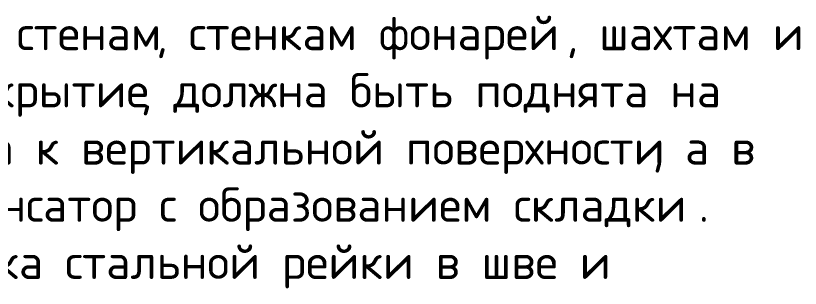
# Model space of a CAD drawing. Header units: millimetres. Extents: x -263990 to 193903, y -164417 to 240530.
# Drawn here: x -178758 to -177578, y -164330 to -163920 of the extents above; entities that cross this region are included whole.
import ezdxf

# ---------------------------------------------------------------- set-up
doc = ezdxf.new("R2010")
doc.units = ezdxf.units.MM
doc.header["$LTSCALE"] = 20
doc.layers.add('TN-АННОТАЦИИ', color=7, linetype='Continuous', lineweight=0)
doc.styles.add('TN-Текст-Аннотативный', font='isocpeur.ttf')

msp = doc.modelspace()

# ---------------------------------------------------------------- texts
at = {"layer": 'TN-АННОТАЦИИ', "color": 7, "style": 'TN-Текст-Аннотативный'}
for s, height, p in [('Пароизоляция в местах примыкания теплоизоляционного слоя к стенам', 51.6595893, (-180928.01903, -163971.98054)), ('стенкам фонарей', 51.6595893, (-178497.43536, -163971.98054)), ('шахтам и', 51.659589, (-177880.10327, -163971.98054)), (', ', 51.659589, (-178546.51197, -163971.98054)), (', ', 51.659589, (-177929.17988, -163971.98054)), ('проходящему через покрытие или чердачное перекрытие', 51.6595893, (-180442.41889, -164058.07985)), ('должна быть поднята на', 51.6595893, (-178520.68217, -164058.07985)), (', ', 51.659589, (-178569.75878, -164058.07985)), ('высоту не менее толщины теплоизоляционного слоя и приклеена к вертикальной поверхности', 51.6595893, (-180938.35095, -164144.17917)), ('а в', 51.659589, (-177750.95429, -164144.17917)), (', ', 51.659589, (-177800.0309, -164144.17917)), ('местах деформационных швов заведена на металлический компенсатор с образованием складки', 51.6595893, (-180938.35095, -164230.27848)), ('.', 51.65959, (-177730.29046, -164230.27848)), ('Вместо телескопического крепежного элемента возможна установка стальной рейки в шве и', 51.6595893, (-180917.68711, -164316.3778))]:
    msp.add_text(s, height=height, dxfattribs=at).set_placement(p)

doc.saveas('drawing.dxf')
